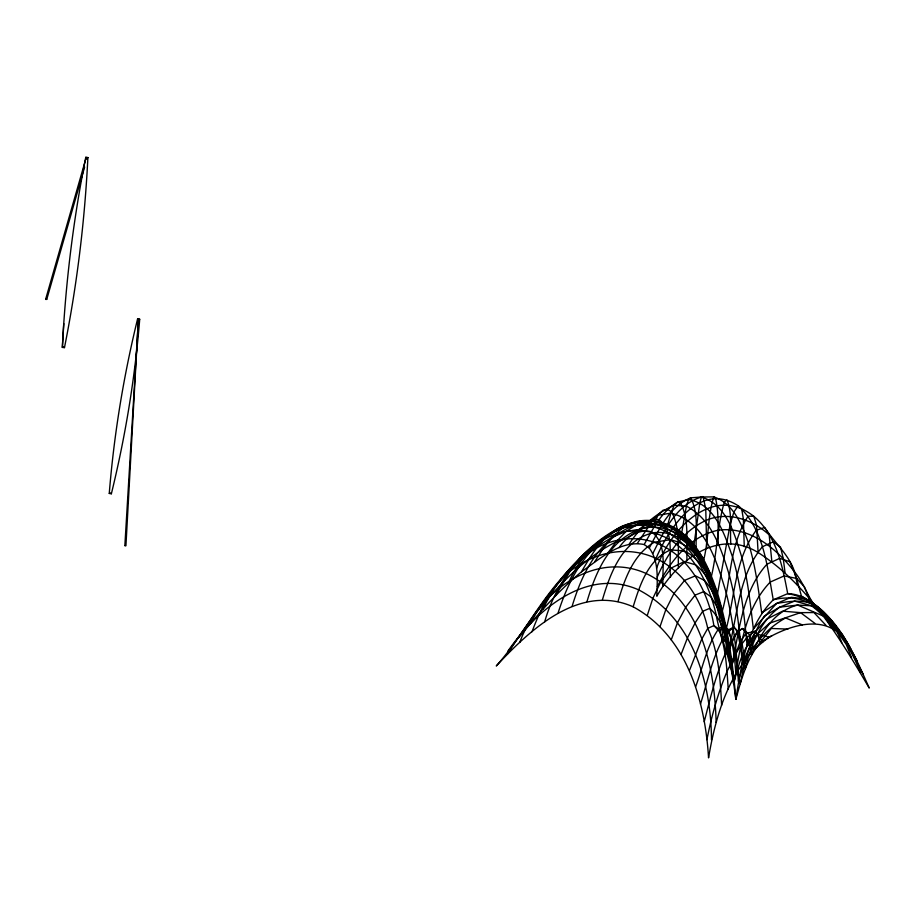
<?xml version="1.0" encoding="UTF-8"?>
<svg xmlns="http://www.w3.org/2000/svg" width="915" height="915" viewBox="0 0 915 915"><rect width="100%" height="100%" fill="white"/><g stroke="black" fill="none" stroke-linecap="round" stroke-linejoin="round"><path stroke-width="1.37" d="M696.349 553.14C695.091 535.046 699.346 514.333 690.733 497.84C669.425 506.487 659.349 528.95 649.273 548.039C659.338 561.753 657.153 580.179 656.821 596.237C676.254 561.444 717.543 527.543 758.1 552.523C808.162 584.582 839.638 637.984 869.25 688.057C851.659 648.907 827.389 586.618 773.267 599.783C747.349 625.86 741.23 664.496 735.854 699.392C730.284 659.109 726.373 618.037 711.378 579.847C700.181 548.84 674.103 514.013 636.84 521.401C602.802 530.311 578.463 558.23 556.537 584.033C534.829 610.213 518.919 640.511 496.273 665.983C530.162 629.589 579.515 583.038 633.146 606.805C686.879 635.971 705.133 700.81 708.553 757.872C716.045 713.437 730.49 664.336 769.252 637.195C797.686 621.651 833.931 613.725 850.813 649.227M686.993 560.072C686.136 541.268 689.544 520.315 680.611 503.078L677.546 502.141C661.476 511.577 652.955 528.847 644.183 544.528C620.29 539.793 599.714 559.065 581.551 571.738C558.264 590.999 538.226 613.771 519.182 637.137M670.546 576.965C668.305 558.905 675.51 532.221 658.96 519.629L653.459 519.331C640.683 526.125 631.259 538.809 616.07 541.932C601.384 549.137 588.231 558.951 576.015 569.771C549.309 594.201 526.88 622.966 507.825 653.676M678.461 568.135C677.683 549.492 680.749 528.63 671.438 511.702L667.618 509.381L663.009 510.238L653.459 519.331L637.469 543.201M109.251 493.448L111.367 493.791C125.378 436.489 134.951 378.101 139.698 319.301L137.593 318.9C123.571 376.202 114.009 434.591 109.262 493.391L110.246 493.059M111.378 493.745L110.841 493.208M137.593 319.026L139.709 319.221M663.02 586.252C661.808 568.478 667.996 543.75 651.32 531.707C638.441 528.63 625.906 537.231 619.112 547.662M87.886 157.62C84.74 221.384 76.974 284.92 64.496 347.54M124.852 545.706L138.325 320.433L125.927 545.763M63.776 323.624L62.369 347.323C65.514 283.547 73.28 220.012 85.758 157.391M84.626 167.022L46.779 299.285L45.773 298.816L85.976 158.364L86.971 158.844L85.953 158.409M45.796 298.77L46.116 299.525L46.802 299.194M706.918 739.675C711.515 716.296 717.875 693.204 727.128 671.221C734.471 656.993 740.807 640.18 754.875 631.293L757.723 634.37L760.045 642.65C746.834 658.937 741.253 679.536 735.854 699.392C732.949 663.581 727.905 627.736 717.543 593.252C708.668 566.442 696.132 536.453 668.362 524.684C653.527 519.731 636.68 518.633 623.092 527.578C607.125 534.509 593.309 545.237 580.75 557.132C563.446 578.6 542.824 597.518 530.952 622.932M704.218 721.718C712.293 690.596 719.453 658.057 737.799 631.076L742.625 628.525L749.511 634.816L754.006 649.776M700.467 704.093C708.393 678.873 713.277 651.789 728.637 629.726L733.864 627.061L737.799 631.076L742.157 643.737L744.696 660.436M617.98 601.567C624.67 579.241 633.043 554.65 654.305 542.218L669.997 539.747C696.315 544.608 707.901 571.315 717.543 593.252L730.113 524.661L733.899 511.988L738.176 505.789C699.323 480.329 667.79 529.488 655.231 560.335M633.146 606.805C639.837 585.12 647.889 559.797 670.398 549.938L684.306 550.899C707.135 562.29 714.089 588.688 722.415 610.728C731.016 579.378 729.758 544.013 748.138 516.163L753.834 516.335C776.595 535.412 782.382 565.973 787.712 593.652C822.505 599.405 841.903 632.711 857.241 661.145M602.39 599.908C610.431 572.779 622.543 539.656 653.516 532.747C681.435 529.408 700.147 553.964 711.458 576.084C717.269 551.654 717.269 526.114 724.36 501.98L727.013 499.967C732.663 513.853 729.712 529.488 730.822 544.116M586.961 601.647C595.288 573.739 607.8 542.927 636.36 530.54C663.078 519.503 689.819 537.231 703.795 559.568C708.862 538.981 707.375 517.078 713.803 496.891C733.361 503.399 741.745 524.306 748.138 542.138C755.493 565.104 758.306 589.1 761.703 612.867L776.618 603.431L791.223 597.301L804.971 598.833C835.544 613.565 846.913 646.813 863.12 674.058M647.294 615.372L652.864 598.341L660.653 582.009L671.507 567.906L684.34 561.535L695.789 564.887C714.809 580.556 719.19 606.107 726.35 628.365C734.939 595.482 735.157 558.436 756.248 530.3L764.677 527.44C774.159 542.584 788.936 554.318 794.62 571.966C805.086 584.674 809.192 601.224 820.515 613.244M695.594 686.868C702.812 667.401 706.609 646.184 718.607 628.857L724.383 626.123L728.637 629.726L731.588 640.614L734.379 656.33L735.923 673.76M572.115 606.29C580.705 577.994 593.846 548.84 619.947 532.679C643.771 516.666 675.865 522.957 694.062 544.391L699.826 502.712L701.439 497.005L713.803 496.891L715.576 498.503C719.156 513.59 717.76 529.27 718.229 544.631M660.024 626.649L665.846 609.584L674.046 593.4L684.672 580.327L695.423 575.821L704.607 580.499C720.368 598.765 723.388 623.595 729.541 646.07C737.764 612.387 739.309 574.414 762.435 546.712L773.392 541.794L780.541 547.136L783.263 558.585L785.001 572.355M558.024 613.233C566.934 584.765 580.819 556.766 605.032 538.306C622.806 524.695 647.626 514.47 668.899 526.388C714.764 556.034 721.375 614.869 732.16 663.821C739.595 629.657 742.465 591.262 766.964 564.2L779.74 558.344L789.965 561.787L796.668 578.429L801.368 595.939L816.409 605.719L825.067 616.047L836.219 629.943L846.215 644.389L851.591 657.702M671.221 639.917L677.42 622.875L685.884 607L695.137 595.093L703.738 591.673L711.184 596.992L717.211 607.263L722.004 619.993L725.835 634.061L734.288 681.583C740.555 647.065 744.89 608.509 770.247 582.054L784.098 575.935L796.668 578.429L804.457 586.927L809.26 598.856M544.677 621.891C558.985 569.976 610.774 506.338 669.997 539.747C695.743 556.057 709.125 585.245 715.976 613.942C720.048 637.561 730.971 659.406 733.464 683.551C738.817 666.109 742.157 645.967 757.723 634.37L769.252 637.195M689.613 670.112L701.668 639.253L707.752 628.388L713.872 625.586L718.607 628.857C725.927 647.946 726.899 668.751 728.203 688.961M681.012 654.568L687.554 637.709L695.4 622.417L702.709 611.289L709.743 608.338C726.224 623.035 727.562 648.083 730.616 668.671L740.052 641.827L746.068 633.409L754.875 631.293L762.744 642.078M531.97 631.773C541.943 605.707 554.639 578.6 580.179 564.498C602.768 550.201 632.059 546.838 656.444 558.642C683.711 571.978 701.428 599.256 707.752 628.388C718.767 652.349 720.277 679.376 721.638 705.351M656.558 568.375C669.46 530.288 712.35 483.475 753.834 516.335L756.568 525.393L758.1 552.523M657.176 577.193C667.241 553.85 682.567 530.963 706.483 520.212C728.1 511.005 752.633 519.64 769.172 534.863L771.825 561.272M652.887 553.426C664.096 530.997 676.574 503.536 703.04 496.582L705.751 508.854L706.723 547.822M519.743 642.479C537.036 593.824 593.561 549.904 645.99 573.419C701.107 600.034 714.638 666.852 716.136 722.438M657.347 586.481C670.009 561.719 689.464 536.27 718.149 530.22C749.602 525.908 776.641 548.623 794.62 571.966L797.468 585.074M555.554 595.711L571.28 569.119L584.296 556.938L597.872 546.163L611.883 537.391L623.092 527.578L652.898 520.955L667.561 525.244L681.824 532.13L686.376 506.178L688.538 499.521L690.733 497.84L701.439 497.005C727.185 505.011 734.814 534.989 742.008 557.887C748.093 581.151 750.483 605.112 753.354 628.925L776.618 603.431C791.098 601.086 807.579 598.273 819.806 608.544C830.225 617.648 836.848 629.955 841.811 642.696M543.053 609.058C560.232 572.207 593.366 536.018 637.469 538.866C681.538 542.309 707.489 585.726 713.872 625.586L719.293 631.293L724.383 626.123C736.884 642.181 735.328 664.748 740.178 683.814C745.165 660.321 750.963 636.383 764.357 616.07L779.683 607.16L794.609 601.075L811.708 605.81L823.1 611.655L842.406 634.61L849.212 646.333L860.729 672.857M568.432 583.164C584.708 544.516 627.084 508.466 669.688 533.662C705.877 556.823 718.344 601.567 723.754 641.781L728.798 631.51L733.864 627.061L737.456 631.899L745.29 668.785C750.918 645.681 759.747 621.708 779.683 607.16L797.686 605.067L811.708 605.81L834.549 624.556L843.63 638.819M581.551 571.738C591.41 554.296 602.573 536.27 620.93 526.731C642.364 516.895 667.355 524.524 683.768 540.308C713.002 570.766 722.667 613.942 727.436 654.602L732.24 641.907L737.456 631.899L742.625 628.525L746.068 633.409L751.661 654.74C760.697 633.752 773.804 610.865 797.686 605.067L825.193 616.882L835.395 630.549M594.647 561.81L602.768 549.229L611.883 537.391L626.146 531.398L638.43 523.746L667.561 525.244L670.947 513.121L674.161 505.194L677.546 502.141L688.538 499.521C715.473 504.394 724.783 535 732.709 557.51C741.299 586.298 744.318 616.264 747.109 646.059L755.424 631.83L766.679 619.203L782.554 611.174L800.568 612.638L813.95 612.558L825.845 625.185M629.097 544.242C639.974 527.086 655.906 513.475 674.161 505.194L686.376 506.178C712.099 519.308 721.375 549.389 729.312 575.135C737.078 604.026 740.052 633.866 742.214 663.627L748.996 648.792L756.911 634.495L769.504 623.229L800.568 612.638L814.853 623.332M607.32 553.701L616.07 541.932L626.146 531.398L640.226 529.43L653.253 524.913L658.102 515.202L670.947 513.121C705.911 521.79 717.074 562.691 726.258 593C733.464 621.948 736.701 651.686 738.371 681.423C745.302 654.637 761.143 631.556 785.585 617.945L802.306 624.888M507.642 651.514C535.63 610.865 586.252 566.602 638.579 589.832C692.804 617.877 711.161 682.945 711.481 739.926M85.804 157.277L87.851 157.529M87.806 157.746L85.804 157.506M62.426 347.208L63.009 347.06M64.427 347.677L62.403 347.414M771.951 635.628L760.045 642.65L771.334 628.468L787.907 629.097M125.263 545.74L125.424 545.717M63.57 347.094L64.462 347.46M644.183 544.528L649.273 548.039M831.426 627.862C823.431 610.671 807.819 594.11 787.712 593.652L773.267 599.783C767.216 567.117 764.265 529.522 738.176 505.789L741.71 509.015L743.392 519.16L744.261 546.712"/></g></svg>
